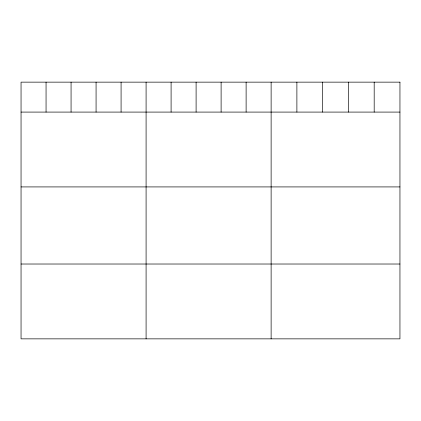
<?xml version="1.0" encoding="UTF-8"?>
<svg xmlns="http://www.w3.org/2000/svg" width="421" height="421" viewBox="0 0 421 421"><rect width="100%" height="100%" fill="white"/><g stroke="black" fill="none" stroke-linecap="round" stroke-linejoin="round"><path stroke-width="0.63" d="M21.05 112.086L399.95 112.086M21.05 186.919L399.95 186.919M21.05 264.02L399.95 264.02M374.185 82.142L374.185 112.086M348.42 82.142L348.42 112.086M322.654 82.142L322.654 112.086M296.889 82.142L296.889 112.086M271.124 82.142L271.124 338.858M246.117 82.142L246.117 112.086M221.109 82.142L221.109 112.086M196.102 82.142L196.102 112.086M171.094 82.142L171.094 112.086M146.087 82.142L146.087 338.858M121.08 82.142L121.08 112.086M96.072 82.142L96.072 112.086M71.065 82.142L71.065 112.086M46.057 82.142L46.057 112.086M399.95 82.142L21.05 82.142L21.05 338.858L399.95 338.858L399.95 82.142"/></g></svg>
